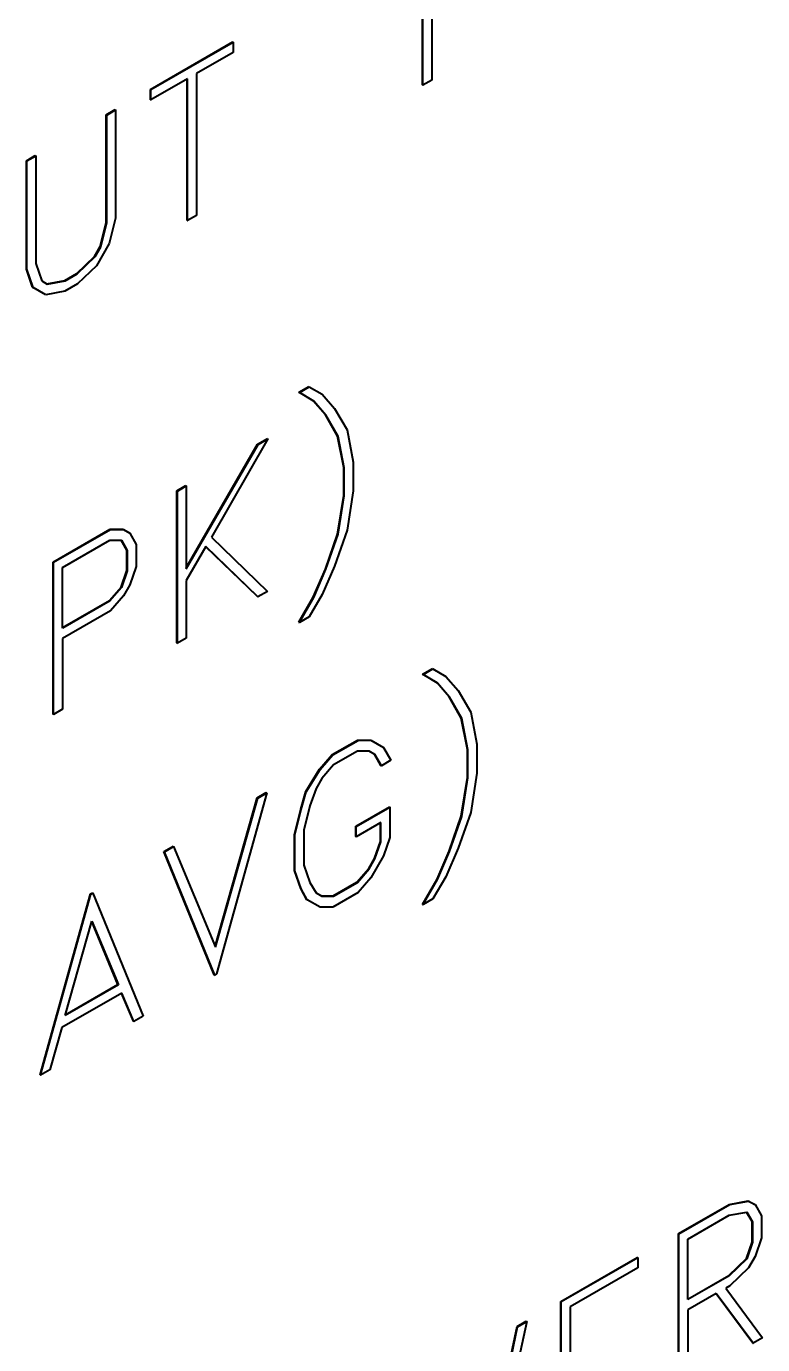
# Model space of a CAD drawing. Header units: millimetres. Extents: x 0 to 5887, y 0 to 4158.
# Drawn here: x 5444.19 to 5449.69, y 3214.54 to 3224.39 of the extents above; entities that cross this region are included whole.
import ezdxf

# ---------------------------------------------------------------- set-up
doc = ezdxf.new("R2010")
doc.units = ezdxf.units.MM
doc.header["$LTSCALE"] = 7
doc.layers.add('가시적인 것(ISO)', color=3, linetype='Continuous', lineweight=40)

msp = doc.modelspace()

# ---------------------------------------------------------------- linework, layer by layer
at = {"layer": '가시적인 것(ISO)'}
for p, q in [((5447.1521, 3223.9525), (5447.1521, 3225.0087)), ((5447.1557, 3223.9505), (5447.1557, 3225.0107)), ((5447.2225, 3225.0492), (5447.2225, 3223.989)), ((5445.1196, 3223.9195), (5445.7355, 3224.2742)), ((5445.1231, 3223.9175), (5445.739, 3224.2721)), ((5445.7355, 3224.2742), (5445.739, 3224.2721)), ((5445.739, 3224.2721), (5445.739, 3224.1949)), ((5445.739, 3224.1949), (5445.4645, 3224.0368)), ((5445.4645, 3224.0368), (5445.4645, 3222.9766)), ((5445.1196, 3223.9195), (5445.1231, 3223.9175)), ((5445.1196, 3223.8423), (5445.1196, 3223.9195)), ((5445.3976, 3223.9983), (5445.1231, 3223.8402)), ((5445.1231, 3223.8402), (5445.1231, 3223.9175)), ((5445.3941, 3222.9401), (5445.3941, 3223.9963)), ((5445.3976, 3222.9381), (5445.3976, 3223.9983)), ((5447.1521, 3223.9525), (5447.1557, 3223.9505)), ((5447.2225, 3223.989), (5447.1557, 3223.9505)), ((5445.1196, 3223.8423), (5445.1231, 3223.8402)), ((5444.7901, 3223.7298), (5444.8569, 3223.7683)), ((5444.7901, 3223.7298), (5444.7936, 3223.7277)), ((5444.7901, 3222.9246), (5444.7901, 3223.7298)), ((5444.7936, 3223.7277), (5444.8604, 3223.7662)), ((5444.7936, 3222.9225), (5444.7936, 3223.7277)), ((5444.8569, 3223.7683), (5444.8604, 3223.7662)), ((5444.8604, 3223.7662), (5444.8604, 3222.9568)), ((5444.1934, 3223.3862), (5444.2602, 3223.4246)), ((5444.1969, 3223.3841), (5444.2638, 3223.4226)), ((5444.2602, 3223.4246), (5444.2638, 3223.4226)), ((5444.2638, 3223.4226), (5444.2638, 3222.6174)), ((5444.1934, 3223.3862), (5444.1969, 3223.3841)), ((5444.1934, 3222.5767), (5444.1934, 3223.3862)), ((5444.1969, 3222.5747), (5444.1969, 3223.3841)), ((5444.7453, 3222.7443), (5444.7901, 3222.9246)), ((5444.7488, 3222.7422), (5444.7936, 3222.9225)), ((5444.7901, 3222.9246), (5444.7936, 3222.9225)), ((5444.8604, 3222.9568), (5444.8129, 3222.7664)), ((5445.3941, 3222.9401), (5445.3976, 3222.9381)), ((5445.4645, 3222.9766), (5445.3976, 3222.9381)), ((5444.7032, 3222.6713), (5444.7453, 3222.7443)), ((5444.7067, 3222.6693), (5444.7488, 3222.7422)), ((5444.8129, 3222.7664), (5444.7177, 3222.6016)), ((5444.7453, 3222.7443), (5444.7488, 3222.7422)), ((5444.5695, 3222.5426), (5444.7032, 3222.6713)), ((5444.5731, 3222.5405), (5444.7067, 3222.6693)), ((5444.7032, 3222.6713), (5444.7067, 3222.6693)), ((5444.1934, 3222.5767), (5444.1969, 3222.5747)), ((5444.2401, 3222.4407), (5444.1934, 3222.5767)), ((5444.2436, 3222.4386), (5444.1969, 3222.5747)), ((5444.2638, 3222.6174), (5444.3086, 3222.4887)), ((5444.4808, 3222.4914), (5444.5695, 3222.5426)), ((5444.4843, 3222.4894), (5444.5731, 3222.5405)), ((5444.5695, 3222.5426), (5444.5731, 3222.5405)), ((5444.7177, 3222.6016), (5444.5758, 3222.4649)), ((5444.2401, 3222.4407), (5444.2436, 3222.4386)), ((5444.3397, 3222.3839), (5444.2436, 3222.4386)), ((5444.3086, 3222.4887), (5444.3498, 3222.4638)), ((5444.3464, 3222.4658), (5444.4808, 3222.4914)), ((5444.3498, 3222.4638), (5444.4843, 3222.4894)), ((5444.4808, 3222.4914), (5444.4843, 3222.4894)), ((5444.5758, 3222.4649), (5444.4816, 3222.4106)), ((5444.4816, 3222.4106), (5444.3397, 3222.3839)), ((5446.2292, 3221.6556), (5446.3034, 3221.6983)), ((5446.2292, 3221.6556), (5446.2328, 3221.6536)), ((5446.3372, 3221.5919), (5446.2292, 3221.6556)), ((5446.2328, 3221.6536), (5446.3069, 3221.6962)), ((5446.3408, 3221.5898), (5446.2328, 3221.6536)), ((5446.3034, 3221.6983), (5446.3069, 3221.6962)), ((5446.3069, 3221.6962), (5446.403, 3221.6405)), ((5446.403, 3221.6405), (5446.4954, 3221.5339)), ((5446.3372, 3221.5919), (5446.3408, 3221.5898)), ((5446.4278, 3221.4864), (5446.3372, 3221.5919)), ((5446.4314, 3221.4843), (5446.3408, 3221.5898)), ((5446.4278, 3221.4864), (5446.4314, 3221.4843)), ((5446.5184, 3221.328), (5446.4278, 3221.4864)), ((5446.522, 3221.326), (5446.4314, 3221.4843)), ((5446.4954, 3221.5339), (5446.5888, 3221.374)), ((5446.5888, 3221.374), (5446.6345, 3221.1326)), ((5445.3881, 3220.3436), (5445.9208, 3221.2664)), ((5445.3881, 3220.3355), (5445.9243, 3221.2643)), ((5445.9985, 3221.307), (5445.5757, 3220.5726)), ((5445.9208, 3221.2664), (5445.9949, 3221.3091)), ((5445.9208, 3221.2664), (5445.9243, 3221.2643)), ((5445.9243, 3221.2643), (5445.9985, 3221.307)), ((5445.9949, 3221.3091), (5445.9985, 3221.307)), ((5446.5184, 3221.328), (5446.522, 3221.326)), ((5446.5642, 3221.093), (5446.5184, 3221.328)), ((5446.5677, 3221.091), (5446.522, 3221.326)), ((5446.5642, 3221.093), (5446.5677, 3221.091)), ((5446.5642, 3220.8835), (5446.5642, 3221.093)), ((5446.5677, 3220.8815), (5446.5677, 3221.091)), ((5446.6345, 3221.1326), (5446.6345, 3220.9178)), ((5445.3177, 3220.9191), (5445.3845, 3220.9575)), ((5445.3213, 3220.917), (5445.3881, 3220.9555)), ((5445.3845, 3220.9575), (5445.3881, 3220.9555)), ((5445.3881, 3220.9555), (5445.3881, 3220.3355)), ((5445.3177, 3220.9191), (5445.3213, 3220.917)), ((5445.3177, 3219.7816), (5445.3177, 3220.9191)), ((5445.3213, 3219.7796), (5445.3213, 3220.917)), ((5446.5184, 3220.5958), (5446.5642, 3220.8835)), ((5446.522, 3220.5938), (5446.5677, 3220.8815)), ((5446.5642, 3220.8835), (5446.5677, 3220.8815)), ((5446.6345, 3220.9178), (5446.5888, 3220.6238)), ((5444.3934, 3220.3868), (5444.819, 3220.6319)), ((5444.3969, 3220.3848), (5444.8225, 3220.6298)), ((5444.819, 3220.6319), (5444.915, 3220.6322)), ((5444.819, 3220.6319), (5444.8225, 3220.6298)), ((5444.8225, 3220.6298), (5444.9186, 3220.6301)), ((5444.915, 3220.6322), (5444.9636, 3220.6051)), ((5444.915, 3220.6322), (5444.9186, 3220.6301)), ((5444.9186, 3220.6301), (5444.9671, 3220.603)), ((5444.9636, 3220.6051), (5444.9671, 3220.603)), ((5444.9671, 3220.603), (5445.0138, 3220.5188)), ((5445.5757, 3220.5726), (5445.9939, 3220.1669)), ((5446.4278, 3220.3341), (5446.5184, 3220.5958)), ((5446.4314, 3220.3321), (5446.522, 3220.5938)), ((5446.5888, 3220.6238), (5446.4954, 3220.3563)), ((5446.5184, 3220.5958), (5446.522, 3220.5938)), ((5444.4637, 3220.346), (5444.817, 3220.5494)), ((5444.817, 3220.5494), (5444.9039, 3220.5497)), ((5444.9434, 3220.476), (5444.9016, 3220.5497)), ((5444.9039, 3220.5497), (5444.947, 3220.474)), ((5444.9434, 3220.3237), (5444.9434, 3220.476)), ((5444.9434, 3220.476), (5444.947, 3220.474)), ((5444.947, 3220.474), (5444.947, 3220.3216)), ((5445.0138, 3220.5188), (5445.0138, 3220.3538)), ((5445.5336, 3220.5018), (5445.3881, 3220.2498)), ((5445.919, 3220.1279), (5445.5331, 3220.5009)), ((5445.9225, 3220.1258), (5445.5336, 3220.5018)), ((5444.3934, 3220.3868), (5444.3969, 3220.3848)), ((5444.3934, 3219.2493), (5444.3934, 3220.3868)), ((5444.3969, 3219.2473), (5444.3969, 3220.3848)), ((5444.4637, 3219.8931), (5444.4637, 3220.346)), ((5444.9004, 3220.1984), (5444.9434, 3220.3237)), ((5444.947, 3220.3216), (5444.9039, 3220.1963)), ((5444.9434, 3220.3237), (5444.947, 3220.3216)), ((5445.0138, 3220.3538), (5444.9671, 3220.2158)), ((5446.3372, 3220.1243), (5446.4278, 3220.3341)), ((5446.3408, 3220.1222), (5446.4314, 3220.3321)), ((5446.4954, 3220.3563), (5446.403, 3220.1433)), ((5446.4278, 3220.3341), (5446.4314, 3220.3321)), ((5444.8135, 3220.0986), (5444.9004, 3220.1984)), ((5444.9039, 3220.1963), (5444.817, 3220.0965)), ((5444.9004, 3220.1984), (5444.9039, 3220.1963)), ((5444.9671, 3220.2158), (5444.9186, 3220.1328)), ((5445.3881, 3220.2498), (5445.3881, 3219.818)), ((5445.9939, 3220.1669), (5445.9225, 3220.1258)), ((5444.4637, 3219.8972), (5444.8135, 3220.0986)), ((5444.817, 3220.0965), (5444.4637, 3219.8931)), ((5444.8135, 3220.0986), (5444.817, 3220.0965)), ((5444.9186, 3220.1328), (5444.8225, 3220.0225)), ((5445.919, 3220.1279), (5445.9225, 3220.1258)), ((5446.2292, 3219.9362), (5446.3372, 3220.1243)), ((5446.2328, 3219.9341), (5446.3408, 3220.1222)), ((5446.403, 3220.1433), (5446.3069, 3219.9768)), ((5446.3372, 3220.1243), (5446.3408, 3220.1222)), ((5444.8225, 3220.0225), (5444.4637, 3219.8159)), ((5446.3069, 3219.9768), (5446.2328, 3219.9341)), ((5446.2292, 3219.9362), (5446.2328, 3219.9341)), ((5444.4637, 3219.8159), (5444.4637, 3219.2858)), ((5445.3177, 3219.7816), (5445.3213, 3219.7796)), ((5445.3881, 3219.818), (5445.3213, 3219.7796)), ((5447.1535, 3219.5473), (5447.2277, 3219.59)), ((5447.1571, 3219.5452), (5447.2312, 3219.5879)), ((5447.2277, 3219.59), (5447.2312, 3219.5879)), ((5447.2312, 3219.5879), (5447.3273, 3219.5322)), ((5447.1535, 3219.5473), (5447.1571, 3219.5452)), ((5447.2615, 3219.4835), (5447.1535, 3219.5473)), ((5447.2651, 3219.4815), (5447.1571, 3219.5452)), ((5447.2615, 3219.4835), (5447.2651, 3219.4815)), ((5447.3521, 3219.3781), (5447.2615, 3219.4835)), ((5447.3557, 3219.376), (5447.2651, 3219.4815)), ((5447.3273, 3219.5322), (5447.4197, 3219.4256)), ((5447.3521, 3219.3781), (5447.3557, 3219.376)), ((5447.4427, 3219.2197), (5447.3521, 3219.3781)), ((5447.4463, 3219.2176), (5447.3557, 3219.376)), ((5447.4197, 3219.4256), (5447.5131, 3219.2656)), ((5444.4637, 3219.2858), (5444.3969, 3219.2473)), ((5444.3934, 3219.2493), (5444.3969, 3219.2473)), ((5447.4427, 3219.2197), (5447.4463, 3219.2176)), ((5447.4885, 3218.9847), (5447.4427, 3219.2197)), ((5447.492, 3218.9826), (5447.4463, 3219.2176)), ((5447.5131, 3219.2656), (5447.5588, 3219.0243)), ((5446.4791, 3218.9472), (5446.6676, 3219.0558)), ((5446.4826, 3218.9452), (5446.6711, 3219.0538)), ((5446.6676, 3219.0558), (5446.7637, 3219.0561)), ((5446.6676, 3219.0558), (5446.6711, 3219.0538)), ((5446.6711, 3219.0538), (5446.7672, 3219.0541)), ((5446.7637, 3219.0561), (5446.7672, 3219.0541)), ((5446.7672, 3219.0541), (5446.8615, 3218.9994)), ((5446.8615, 3218.9994), (5446.9155, 3218.9046)), ((5447.4885, 3218.9847), (5447.492, 3218.9826)), ((5447.4885, 3218.7752), (5447.4885, 3218.9847)), ((5447.492, 3218.7731), (5447.492, 3218.9826)), ((5447.5588, 3219.0243), (5447.5588, 3218.8095)), ((5446.3839, 3218.8374), (5446.4791, 3218.9472)), ((5446.3874, 3218.8354), (5446.4826, 3218.9452)), ((5446.4791, 3218.9472), (5446.4826, 3218.9452)), ((5446.6665, 3218.9739), (5446.4881, 3218.8711)), ((5446.7535, 3218.9721), (5446.6665, 3218.9739)), ((5446.7974, 3218.9477), (5446.7535, 3218.9721)), ((5446.8424, 3218.8666), (5446.7939, 3218.9496)), ((5446.8459, 3218.8645), (5446.7974, 3218.9477)), ((5446.9155, 3218.9046), (5446.8459, 3218.8645)), ((5446.2814, 3218.6705), (5446.3839, 3218.8374)), ((5446.2849, 3218.6684), (5446.3874, 3218.8354)), ((5446.3839, 3218.8374), (5446.3874, 3218.8354)), ((5446.4881, 3218.8711), (5446.4002, 3218.7687)), ((5446.8424, 3218.8666), (5446.8459, 3218.8645)), ((5447.5588, 3218.8095), (5447.5131, 3218.5154)), ((5446.3572, 3218.6942), (5446.3115, 3218.5652)), ((5446.4002, 3218.7687), (5446.3572, 3218.6942)), ((5447.4427, 3218.4875), (5447.4885, 3218.7752)), ((5447.4463, 3218.4854), (5447.492, 3218.7731)), ((5447.4885, 3218.7752), (5447.492, 3218.7731)), ((5445.6043, 3217.5135), (5445.9181, 3218.6242)), ((5445.6068, 3217.5076), (5445.9216, 3218.6222)), ((5445.9893, 3218.6612), (5445.6141, 3217.3076)), ((5445.9181, 3218.6242), (5445.9858, 3218.6632)), ((5445.9181, 3218.6242), (5445.9216, 3218.6222)), ((5445.9216, 3218.6222), (5445.9893, 3218.6612)), ((5445.9858, 3218.6632), (5445.9893, 3218.6612)), ((5446.2439, 3218.5388), (5446.2814, 3218.6705)), ((5446.2474, 3218.5368), (5446.2849, 3218.6684)), ((5446.2814, 3218.6705), (5446.2849, 3218.6684)), ((5446.1963, 3218.3495), (5446.2439, 3218.5388)), ((5446.1998, 3218.3475), (5446.2474, 3218.5368)), ((5446.2439, 3218.5388), (5446.2474, 3218.5368)), ((5446.3115, 3218.5652), (5446.2666, 3218.3828)), ((5446.6548, 3218.4125), (5446.9055, 3218.5569)), ((5446.6583, 3218.4105), (5446.9091, 3218.5549)), ((5446.9055, 3218.5569), (5446.9091, 3218.5549)), ((5446.9091, 3218.5549), (5446.9091, 3218.3274)), ((5447.3521, 3218.2258), (5447.4427, 3218.4875)), ((5447.5131, 3218.5154), (5447.4197, 3218.2479)), ((5447.4427, 3218.4875), (5447.4463, 3218.4854)), ((5446.6548, 3218.4125), (5446.6583, 3218.4105)), ((5446.6548, 3218.3353), (5446.6548, 3218.4125)), ((5446.8423, 3218.4392), (5446.6583, 3218.3332)), ((5446.6583, 3218.3332), (5446.6583, 3218.4105)), ((5446.8387, 3218.2973), (5446.8387, 3218.4371)), ((5446.8423, 3218.2953), (5446.8423, 3218.4392)), ((5447.3557, 3218.2238), (5447.4463, 3218.4854)), ((5446.1963, 3218.3495), (5446.1998, 3218.3475)), ((5446.1963, 3218.0818), (5446.1963, 3218.3495)), ((5446.1998, 3218.0798), (5446.1998, 3218.3475)), ((5446.2666, 3218.3828), (5446.2666, 3218.1214)), ((5446.6548, 3218.3353), (5446.6583, 3218.3332)), ((5446.7939, 3218.171), (5446.8387, 3218.2973)), ((5446.7974, 3218.1689), (5446.8423, 3218.2953)), ((5446.8387, 3218.2973), (5446.8423, 3218.2953)), ((5446.9091, 3218.3274), (5446.8615, 3218.1899)), ((5445.2207, 3218.2226), (5445.2893, 3218.2621)), ((5445.2207, 3218.2226), (5445.2242, 3218.2206)), ((5445.5968, 3217.3018), (5445.2207, 3218.2226)), ((5445.2242, 3218.2206), (5445.2929, 3218.2601)), ((5445.6004, 3217.2997), (5445.2242, 3218.2206)), ((5445.2893, 3218.2621), (5445.2929, 3218.2601)), ((5445.2929, 3218.2601), (5445.6068, 3217.5076)), ((5447.2615, 3218.016), (5447.3521, 3218.2258)), ((5447.2651, 3218.0139), (5447.3557, 3218.2238)), ((5447.4197, 3218.2479), (5447.3273, 3218.0349)), ((5447.3521, 3218.2258), (5447.3557, 3218.2238)), ((5446.2666, 3218.1214), (5446.3115, 3217.9907)), ((5446.663, 3217.993), (5446.7509, 3218.0954)), ((5446.6665, 3217.9909), (5446.7544, 3218.0934)), ((5446.7509, 3218.0954), (5446.7939, 3218.171)), ((5446.7509, 3218.0954), (5446.7544, 3218.0934)), ((5446.7544, 3218.0934), (5446.7974, 3218.1689)), ((5446.8615, 3218.1899), (5446.7672, 3218.0267)), ((5446.7939, 3218.171), (5446.7974, 3218.1689)), ((5446.1963, 3218.0818), (5446.1998, 3218.0798)), ((5446.2439, 3217.9473), (5446.1963, 3218.0818)), ((5446.2474, 3217.9453), (5446.1998, 3218.0798)), ((5446.7672, 3218.0267), (5446.672, 3217.9168)), ((5447.1535, 3217.8279), (5447.2615, 3218.016)), ((5447.1571, 3217.8258), (5447.2651, 3218.0139)), ((5447.3273, 3218.0349), (5447.2312, 3217.8685)), ((5447.2615, 3218.016), (5447.2651, 3218.0139)), ((5444.2964, 3216.5529), (5444.6725, 3217.9069)), ((5444.2999, 3216.5508), (5444.6761, 3217.9049)), ((5444.6725, 3217.9069), (5444.6863, 3217.9148)), ((5444.6725, 3217.9069), (5444.6761, 3217.9049)), ((5444.6761, 3217.9049), (5444.6898, 3217.9128)), ((5444.6863, 3217.9148), (5444.6898, 3217.9128)), ((5444.6898, 3217.9128), (5445.065, 3216.9914)), ((5446.2439, 3217.9473), (5446.2474, 3217.9453)), ((5446.2887, 3217.8631), (5446.2439, 3217.9473)), ((5446.2922, 3217.8611), (5446.2474, 3217.9453)), ((5446.3115, 3217.9907), (5446.3572, 3217.9144)), ((5446.3572, 3217.9144), (5446.4002, 3217.8894)), ((5446.672, 3217.9168), (5446.4826, 3217.8078)), ((5446.4855, 3217.8907), (5446.663, 3217.993)), ((5446.489, 3217.8887), (5446.6665, 3217.9909)), ((5446.663, 3217.993), (5446.6665, 3217.9909)), ((5446.2887, 3217.8631), (5446.2922, 3217.8611)), ((5446.3874, 3217.808), (5446.2922, 3217.8611)), ((5446.4826, 3217.8078), (5446.3874, 3217.808)), ((5446.3967, 3217.8914), (5446.4855, 3217.8907)), ((5446.4002, 3217.8894), (5446.489, 3217.8887)), ((5446.4855, 3217.8907), (5446.489, 3217.8887)), ((5447.1535, 3217.8279), (5447.1571, 3217.8258)), ((5447.2312, 3217.8685), (5447.1571, 3217.8258)), ((5444.4839, 3216.9985), (5444.6825, 3217.7033)), ((5444.8775, 3217.2293), (5444.6814, 3217.6995)), ((5444.6825, 3217.7033), (5444.8811, 3217.2273)), ((5445.6141, 3217.3076), (5445.6004, 3217.2997)), ((5444.8811, 3217.2273), (5444.4839, 3216.9985)), ((5444.4852, 3217.0034), (5444.8775, 3217.2293)), ((5444.8775, 3217.2293), (5444.8811, 3217.2273)), ((5445.5968, 3217.3018), (5445.6004, 3217.2997)), ((5444.9067, 3217.1648), (5444.4592, 3216.9071)), ((5444.9938, 3216.9545), (5444.9045, 3217.1635)), ((5444.9973, 3216.9524), (5444.9067, 3217.1648)), ((5444.9938, 3216.9545), (5444.9973, 3216.9524)), ((5445.065, 3216.9914), (5444.9973, 3216.9524)), ((5444.4592, 3216.9071), (5444.3686, 3216.5904)), ((5444.2964, 3216.5529), (5444.2999, 3216.5508)), ((5444.3686, 3216.5904), (5444.2999, 3216.5508)), ((5449.0653, 3215.3675), (5449.4442, 3215.5857)), ((5449.0689, 3215.3655), (5449.4477, 3215.5836)), ((5449.4442, 3215.5857), (5449.5851, 3215.6118)), ((5449.4442, 3215.5857), (5449.4477, 3215.5836)), ((5449.4477, 3215.5836), (5449.5887, 3215.6098)), ((5449.5851, 3215.6118), (5449.6355, 3215.5858)), ((5449.5851, 3215.6118), (5449.5887, 3215.6098)), ((5449.5887, 3215.6098), (5449.639, 3215.5837)), ((5449.6355, 3215.5858), (5449.639, 3215.5837)), ((5449.639, 3215.5837), (5449.6857, 3215.4995)), ((5449.1357, 3215.3267), (5449.4441, 3215.5043)), ((5449.4441, 3215.5043), (5449.5759, 3215.5283)), ((5449.6153, 3215.4567), (5449.5737, 3215.5279)), ((5449.5759, 3215.5283), (5449.6189, 3215.4547)), ((5449.6153, 3215.3044), (5449.6153, 3215.4567)), ((5449.6153, 3215.4567), (5449.6189, 3215.4547)), ((5449.6189, 3215.4547), (5449.6189, 3215.3023)), ((5449.6857, 3215.4995), (5449.6857, 3215.3345)), ((5449.0653, 3215.3675), (5449.0689, 3215.3655)), ((5449.0653, 3214.23), (5449.0653, 3215.3675)), ((5449.0689, 3214.228), (5449.0689, 3215.3655)), ((5449.6857, 3215.3345), (5449.639, 3215.1965)), ((5449.1357, 3214.8738), (5449.1357, 3215.3267)), ((5449.5723, 3215.1812), (5449.6153, 3215.3044)), ((5449.6189, 3215.3023), (5449.5759, 3215.1792)), ((5449.6153, 3215.3044), (5449.6189, 3215.3023)), ((5448.1859, 3214.861), (5448.7569, 3215.1899)), ((5448.1894, 3214.859), (5448.7605, 3215.1879)), ((5448.7569, 3215.1899), (5448.7605, 3215.1879)), ((5448.7605, 3215.1879), (5448.7605, 3215.1106)), ((5449.4405, 3215.0535), (5449.5723, 3215.1812)), ((5449.5759, 3215.1792), (5449.4441, 3215.0514)), ((5449.5723, 3215.1812), (5449.5759, 3215.1792)), ((5449.639, 3215.1965), (5449.5887, 3215.1125)), ((5448.7605, 3215.1106), (5448.2562, 3214.8202)), ((5449.1357, 3214.8779), (5449.4405, 3215.0535)), ((5449.4441, 3215.0514), (5449.1357, 3214.8738)), ((5449.4405, 3215.0535), (5449.4441, 3215.0514)), ((5449.5887, 3215.1125), (5449.4477, 3214.9763)), ((5449.4477, 3214.9763), (5449.4194, 3214.96)), ((5449.4194, 3214.96), (5449.6939, 3214.5879)), ((5448.1859, 3214.861), (5448.1894, 3214.859)), ((5448.1859, 3213.7236), (5448.1859, 3214.861)), ((5448.1894, 3213.7215), (5448.1894, 3214.859)), ((5449.348, 3214.9188), (5449.1357, 3214.7966)), ((5449.6199, 3214.5494), (5449.3466, 3214.918)), ((5449.6235, 3214.5474), (5449.348, 3214.9188)), ((5448.2562, 3214.8202), (5448.2562, 3214.3674)), ((5449.1357, 3214.7966), (5449.1357, 3214.2665)), ((5447.6399, 3213.6314), (5447.8601, 3214.6734)), ((5447.6421, 3213.6233), (5447.8636, 3214.6714)), ((5447.9313, 3214.7104), (5447.6504, 3213.4111)), ((5447.8601, 3214.6734), (5447.9278, 3214.7124)), ((5447.8601, 3214.6734), (5447.8636, 3214.6714)), ((5447.8636, 3214.6714), (5447.9313, 3214.7104)), ((5447.9278, 3214.7124), (5447.9313, 3214.7104)), ((5449.6199, 3214.5494), (5449.6235, 3214.5474)), ((5449.6939, 3214.5879), (5449.6235, 3214.5474))]:
    msp.add_line(p, q, dxfattribs=at)

doc.saveas('drawing.dxf')
